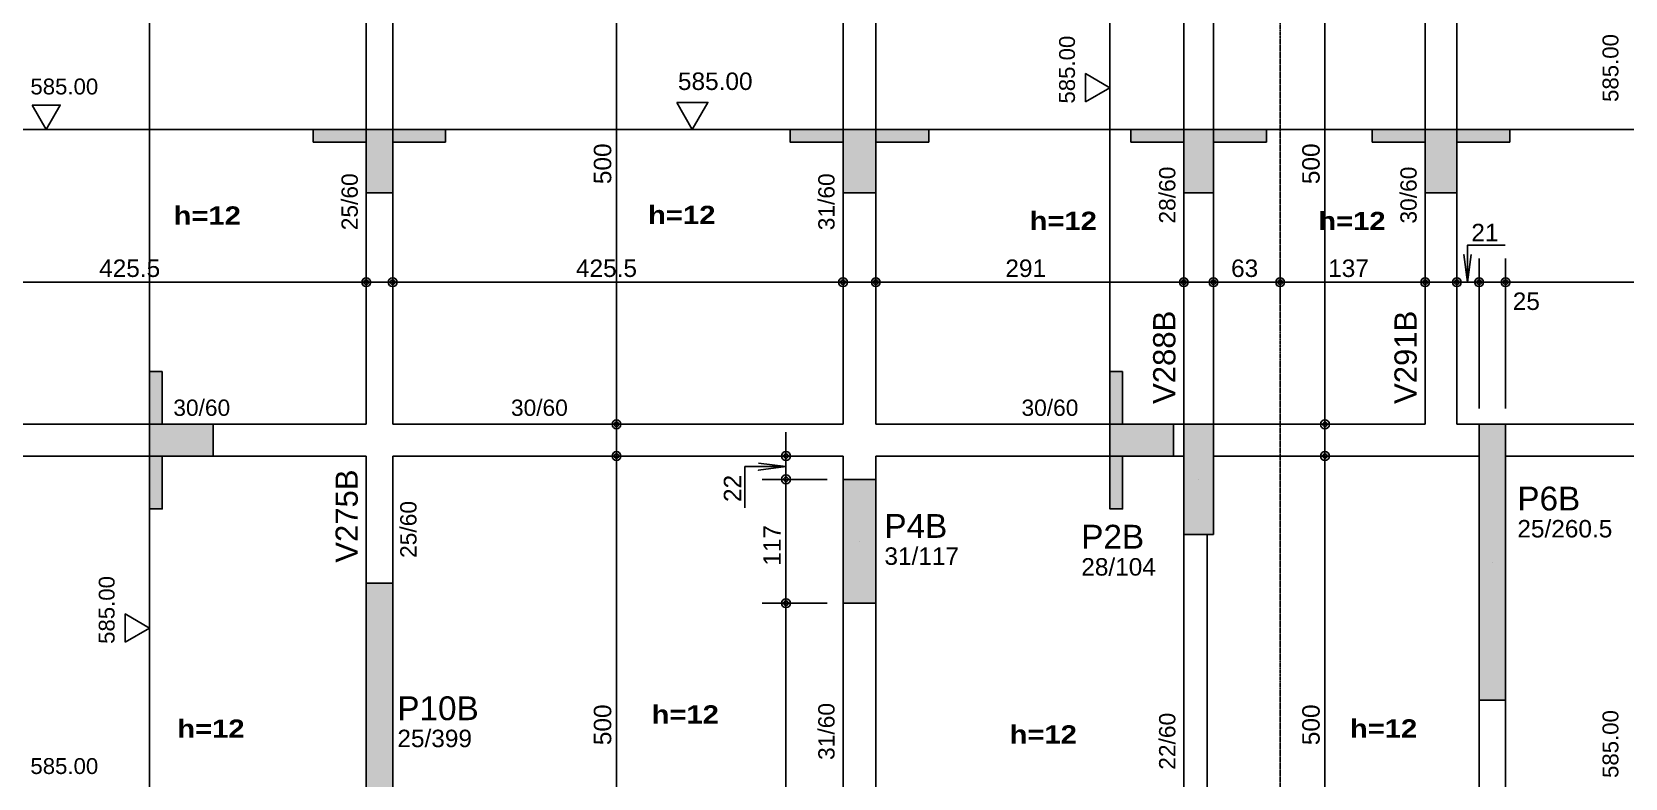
# Model space of a CAD drawing. Extents: x 0 to 13080, y 0 to 6750.
# Drawn here: x 5071 to 6577, y 3102 to 3807 of the extents above; entities that cross this region are included whole.
import ezdxf

# ---------------------------------------------------------------- set-up
doc = ezdxf.new("R2010")
doc.units = 0
doc.header["$MEASUREMENT"] = 0
doc.linetypes.add('ESTILO_TQS_0007', pattern=[2.1, 1.5, -0.2, 0.2, -0.2])
for name, color, linetype in [('MTH-212', 1, 'CONTINUOUS'), ('MTH-224', 4, 'CONTINUOUS'), ('MTH-242', 1, 'CONTINUOUS'), ('MTH-COTAS7', 31, 'CONTINUOUS'), ('MTH-DIM-VIGA', 3, 'CONTINUOUS'), ('MTH-EIXO-214', 4, 'CONTINUOUS'), ('MTH-FACE-VIGA', 7, 'CONTINUOUS'), ('MTH-LINHA-SEÇÃO', 16, 'CONTINUOUS'), ('MTH-PILAR-SEGUE', 5, 'CONTINUOUS'), ('MTH-SIMB_COTA', 3, 'CONTINUOUS'), ('MTH-SOMBRA21', 150, 'CONTINUOUS'), ('MTH-SOMBRA25', 253, 'CONTINUOUS'), ('MTH-TIT1-PILAR', 5, 'CONTINUOUS'), ('MTH-TIT1-VIGA', 5, 'CONTINUOUS'), ('MTH-TXT', 4, 'CONTINUOUS'), ('MTH-TXT-NEGRITO', 5, 'CONTINUOUS')]:
    doc.layers.add(name, color=color, linetype=linetype)
doc.styles.add('TQS_ARIAL', font='arial.ttf')
doc.styles.add('TQS_ARIAL_BLACK', font='ariblk.ttf')

msp = doc.modelspace()

# ---------------------------------------------------------------- linework, layer by layer
at = {"layer": 'MTH-224', "linetype": 'Continuous'}
for points in [[(6066.984212, 3740.989028), (6089.931917, 3754.238533), (6066.984212, 3767.48672), (6066.984212, 3740.989028)], [(5071.726973, 3737.797035), (5084.976478, 3714.84933), (5098.224665, 3737.797035), (5071.726973, 3737.797035)], [(5680.651856, 3740.34933), (5695.37436, 3714.84933), (5710.096772, 3740.34933), (5680.651856, 3740.34933)], [(5159.584491, 3230.543163), (5182.532196, 3243.792668), (5159.584491, 3257.040855), (5159.584491, 3230.543163)]]:
    msp.add_lwpolyline(points, dxfattribs=at)
at = {"layer": 'MTH-242', "linetype": 'Continuous'}
for p, q in [((6173.782195, 3384.235538), (6173.782195, 3384.235538)), ((6173.782195, 3384.235504), (6173.782195, 3384.235504)), ((5853.282195, 3325.735537), (5853.282195, 3325.735537)), ((5853.282195, 3325.735503), (5853.282195, 3325.735503)), ((6451.282197, 3305.976887), (6451.282197, 3305.976887)), ((6451.282197, 3305.976853), (6451.282197, 3305.976853))]:
    msp.add_line(p, q, dxfattribs=at)
at = {"layer": 'MTH-COTAS7', "linetype": 'Continuous'}
for p, q in [((5623.768289, 3413.718237), (5623.768289, 3958.718237)), ((6293.107949, 3413.718237), (6293.107949, 3958.718237)), ((5387.282195, 3542.529986), (5387.282195, 3592.968237)), ((5412.282195, 3551.973621), (5412.282195, 3592.968237)), ((5837.782195, 3553.944032), (5837.782195, 3592.968237)), ((5868.782195, 3556.177299), (5868.782195, 3592.968237)), ((6159.782195, 3559.5272), (6159.782195, 3592.968237)), ((6187.782195, 3548.360863), (6187.782195, 3592.968237)), ((6250.782195, 3554.350991), (6250.782195, 3592.968237)), ((6250.782195, 3554.350991), (6250.782195, 3592.968237)), ((6387.783443, 3553.190623), (6387.783443, 3592.968237)), ((6417.783443, 3507.860901), (6417.783443, 3592.968237)), ((6438.782197, 3451.218237), (6438.782197, 3592.968237)), ((6438.782197, 3451.218237), (6438.782197, 3592.968237)), ((6463.782197, 3451.218237), (6463.782197, 3592.968237)), ((6463.782197, 3451.2182), (6463.782197, 3592.968237)), ((4939.282195, 3570.468237), (5409.782195, 3570.468237)), ((5389.782195, 3570.468237), (5860.282195, 3570.468237)), ((5846.282195, 3570.468237), (6182.282195, 3570.468237)), ((6165.282195, 3570.468237), (6273.282195, 3570.468237)), ((6228.282195, 3570.468237), (6410.283443, 3570.468237)), ((6395.283443, 3570.468237), (6461.282197, 3570.468237)), ((6416.282197, 3570.468237), (6486.282197, 3570.468237)), ((6441.282197, 3570.468237), (6821.283, 3570.468237)), ((5628.942536, 3436.218237), (5601.268289, 3436.218237)), ((6298.282196, 3436.218237), (6270.607949, 3436.218237)), ((5623.768289, 2883.735501), (5623.768289, 3428.718237)), ((5783.89382, 3361.735537), (5783.89382, 3428.718237)), ((6293.107949, 2883.735535), (6293.107949, 3428.718237)), ((5599.042065, 3406.218237), (5646.268289, 3406.218237)), ((5776.989117, 3406.218237), (5761.39382, 3406.218237)), ((5783.89382, 3244.735537), (5783.89382, 3406.735537)), ((6298.282196, 3406.218237), (6270.607949, 3406.218237)), ((5822.782195, 3384.235537), (5761.39382, 3384.235537)), ((5822.782195, 3384.235537), (5761.39382, 3384.235537)), ((5783.89382, 2883.735535), (5783.89382, 3289.735537)), ((5822.782195, 3267.235537), (5761.39382, 3267.235537)), ((5822.782195, 3267.235537), (5761.39382, 3267.235537))]:
    msp.add_line(p, q, dxfattribs=at)
for points in [[(6463.264833, 3605.444887), (6427.784966, 3605.444887), (6427.784966, 3570.468237), (6424.358653, 3596.493665), (6427.784966, 3570.468237), (6431.211278, 3596.493665)], [(5745.007215, 3357.205505), (5745.007215, 3396.222122), (5783.89382, 3396.222122), (5757.868392, 3392.795809), (5783.89382, 3396.222122), (5757.868392, 3399.648434)]]:
    msp.add_lwpolyline(points, dxfattribs=at)
at = {"layer": 'MTH-EIXO-214', "linetype": 'ESTILO_TQS_0007'}
msp.add_line((6250.782195, 6324.951479), (6250.782195, 517.214632), dxfattribs=at)
at = {"layer": 'MTH-FACE-VIGA', "linetype": 'Continuous'}
for p, q in [((6387.783443, 3936.218199), (6387.783443, 3436.2182)), ((6417.783443, 3436.2182), (6417.783443, 3927.2182))]:
    msp.add_line(p, q, dxfattribs=at)
for points in [[(5387.282195, 3936.218199), (5387.282195, 3436.2182)], [(5412.282195, 3436.2182), (5412.282195, 3936.218199)], [(5837.782195, 3936.218199), (5837.782195, 3436.2182)], [(5868.782195, 3436.2182), (5868.782195, 3936.218199)], [(6159.782195, 3936.218199), (6159.782195, 3436.235538)], [(6187.782195, 3436.235538), (6187.782195, 3936.218199)], [(5387.282195, 3436.2182), (4961.782195, 3436.2182)], [(5837.782195, 3436.2182), (5412.282195, 3436.2182)], [(6159.782195, 3436.2182), (5868.782195, 3436.2182)], [(6387.783443, 3436.2182), (6187.782195, 3436.2182)], [(6438.782197, 3436.2182), (6417.783443, 3436.2182)], [(6798.783, 3436.2182), (6463.782197, 3436.2182)], [(4961.782195, 3406.2182), (5387.282195, 3406.2182)], [(5387.282195, 3406.2182), (5387.282195, 3286.23554)], [(5412.282195, 3286.23554), (5412.282195, 3406.2182)], [(5412.282195, 3406.2182), (5837.782195, 3406.2182)], [(5837.782195, 3406.2182), (5837.782195, 3384.235537)], [(5868.782195, 3384.235537), (5868.782195, 3406.2182)], [(5868.782195, 3406.2182), (6159.782195, 3406.2182)], [(6187.782195, 3406.2182), (6402.783443, 3406.2182)], [(6402.783443, 3406.2182), (6438.782197, 3406.2182)], [(6463.782197, 3406.2182), (6798.783, 3406.2182)], [(6159.782195, 3332.235538), (6159.782195, 2906.235535)], [(6181.782195, 2906.235535), (6181.782195, 3332.235538)], [(5837.782195, 3267.235537), (5837.782195, 2906.235535)], [(5868.782195, 2906.235535), (5868.782195, 3267.235537)], [(6438.782197, 3175.735536), (6438.782197, 2906.235497)], [(6463.782197, 2906.235497), (6463.782197, 3175.735536)]]:
    msp.add_lwpolyline(points, dxfattribs=at)
at = {"layer": 'MTH-LINHA-SEÇÃO', "linetype": 'Continuous'}
for p, q in [((6089.931917, 6068.395893), (6089.931917, 3356.218237)), ((5182.532196, 4938.622769), (5182.532196, 774.266681)), ((921.177142, 3714.84933), (8448.801699, 3714.84933))]:
    msp.add_line(p, q, dxfattribs=at)
for points in [[(5387.282195, 3702.84933), (5387.282195, 3714.84933), (5337.282195, 3714.84933), (5337.282195, 3702.84933), (5387.282195, 3702.84933)], [(5412.282195, 3714.84933), (5387.282195, 3714.84933), (5387.282195, 3654.84933), (5412.282195, 3654.84933), (5412.282195, 3714.84933)], [(5462.282195, 3702.84933), (5462.282195, 3714.84933), (5412.282195, 3714.84933), (5412.282195, 3702.84933), (5462.282195, 3702.84933)], [(5837.782195, 3702.84933), (5837.782195, 3714.84933), (5787.782195, 3714.84933), (5787.782195, 3702.84933), (5837.782195, 3702.84933)], [(5868.782195, 3714.84933), (5837.782195, 3714.84933), (5837.782195, 3654.84933), (5868.782195, 3654.84933), (5868.782195, 3714.84933)], [(5918.782195, 3702.84933), (5918.782195, 3714.84933), (5868.782195, 3714.84933), (5868.782195, 3702.84933), (5918.782195, 3702.84933)], [(6159.782195, 3702.84933), (6159.782195, 3714.84933), (6109.782195, 3714.84933), (6109.782195, 3702.84933), (6159.782195, 3702.84933)], [(6187.782195, 3714.84933), (6159.782195, 3714.84933), (6159.782195, 3654.84933), (6187.782195, 3654.84933), (6187.782195, 3714.84933)], [(6237.782195, 3702.84933), (6237.782195, 3714.84933), (6187.782195, 3714.84933), (6187.782195, 3702.84933), (6237.782195, 3702.84933)], [(6387.783443, 3702.84933), (6387.783443, 3714.84933), (6337.783443, 3714.84933), (6337.783443, 3702.84933), (6387.783443, 3702.84933)], [(6417.783443, 3714.84933), (6387.783443, 3714.84933), (6387.783443, 3654.84933), (6417.783443, 3654.84933), (6417.783443, 3714.84933)], [(6467.783443, 3702.84933), (6467.783443, 3714.84933), (6417.783443, 3714.84933), (6417.783443, 3702.84933), (6467.783443, 3702.84933)], [(5194.532196, 3486.218237), (5182.532196, 3486.218237), (5182.532196, 3436.218237), (5194.532196, 3436.218237), (5194.532196, 3486.218237)], [(6101.931917, 3486.218237), (6089.931917, 3486.218237), (6089.931917, 3436.218237), (6101.931917, 3436.218237), (6101.931917, 3486.218237)], [(5182.532196, 3436.218237), (5182.532196, 3406.218237), (5242.532196, 3406.218237), (5242.532196, 3436.218237), (5182.532196, 3436.218237)], [(6089.931917, 3436.218237), (6089.931917, 3406.218237), (6149.931917, 3406.218237), (6149.931917, 3436.218237), (6089.931917, 3436.218237)], [(5194.532196, 3406.218237), (5182.532196, 3406.218237), (5182.532196, 3356.218237), (5194.532196, 3356.218237), (5194.532196, 3406.218237)], [(6101.931917, 3406.218237), (6089.931917, 3406.218237), (6089.931917, 3356.218237), (6101.931917, 3356.218237), (6101.931917, 3406.218237)]]:
    msp.add_lwpolyline(points, dxfattribs=at)
at = {"layer": 'MTH-PILAR-SEGUE', "linetype": 'Continuous'}
for points in [[(6159.782195, 3332.235538), (6187.782195, 3332.235538), (6187.782195, 3436.235538), (6159.782195, 3436.235538), (6159.782195, 3332.235538)], [(6438.782197, 3175.735536), (6463.782197, 3175.735536), (6463.782197, 3436.218237), (6438.782197, 3436.218237), (6438.782197, 3175.735536)], [(5837.782195, 3267.235537), (5868.782195, 3267.235537), (5868.782195, 3384.235537), (5837.782195, 3384.235537), (5837.782195, 3267.235537)], [(5387.282195, 2887.235538), (5412.282195, 2887.235538), (5412.282195, 3286.23554), (5387.282195, 3286.23554), (5387.282195, 2887.235538)]]:
    msp.add_lwpolyline(points, dxfattribs=at)
at = {"layer": 'MTH-SIMB_COTA', "linetype": 'Continuous'}
for centre, radius in [((5387.282195, 3570.468237), 4.200001), ((5387.282195, 3570.468237), 2.1), ((5412.282195, 3570.468237), 4.200001), ((5412.282195, 3570.468237), 2.1), ((5837.782195, 3570.468237), 4.200001), ((5837.782195, 3570.468237), 2.1), ((5868.782195, 3570.468237), 4.200001), ((5868.782195, 3570.468237), 2.1), ((6159.782195, 3570.468237), 4.200001), ((6159.782195, 3570.468237), 2.1), ((6187.782195, 3570.468237), 4.200001), ((6187.782195, 3570.468237), 2.1), ((6250.782195, 3570.468237), 4.200001), ((6250.782195, 3570.468237), 4.200001), ((6250.782195, 3570.468237), 2.1), ((6250.782195, 3570.468237), 2.1), ((6387.783443, 3570.468237), 4.200001), ((6387.783443, 3570.468237), 2.1), ((6417.783443, 3570.468237), 4.200001), ((6417.783443, 3570.468237), 2.1), ((6438.782197, 3570.468237), 4.200001), ((6438.782197, 3570.468237), 4.200001), ((6438.782197, 3570.468237), 2.1), ((6438.782197, 3570.468237), 2.1), ((6463.782197, 3570.468237), 4.200001), ((6463.782197, 3570.468237), 4.200001), ((6463.782197, 3570.468237), 2.1), ((6463.782197, 3570.468237), 2.1), ((5623.768289, 3436.218237), 4.200001), ((5623.768289, 3436.218237), 2.1), ((6293.107949, 3436.218237), 4.200001), ((6293.107949, 3436.218237), 2.1), ((5623.768289, 3406.218237), 4.200001), ((5623.768289, 3406.218237), 2.1), ((5783.89382, 3406.218237), 4.200001), ((5783.89382, 3406.218237), 2.1), ((6293.107949, 3406.218237), 4.200001), ((6293.107949, 3406.218237), 2.1), ((5783.89382, 3384.235537), 4.200001), ((5783.89382, 3384.235537), 4.200001), ((5783.89382, 3384.235537), 2.1), ((5783.89382, 3384.235537), 2.1), ((5783.89382, 3267.235537), 4.200001), ((5783.89382, 3267.235537), 4.200001), ((5783.89382, 3267.235537), 2.1), ((5783.89382, 3267.235537), 2.1)]:
    msp.add_circle(centre, radius, dxfattribs=at)
at = {"layer": 'MTH-SOMBRA21', "linetype": 'Continuous'}
for points in [[(5387.282195, 3702.84933), (5387.282195, 3714.84933), (5337.282195, 3714.84933)], [(5387.282195, 3702.84933), (5337.282195, 3714.84933), (5337.282195, 3702.84933)], [(5412.282195, 3714.84933), (5387.282195, 3714.84933), (5387.282195, 3654.84933)], [(5412.282195, 3714.84933), (5387.282195, 3654.84933), (5412.282195, 3654.84933)], [(5462.282195, 3702.84933), (5462.282195, 3714.84933), (5412.282195, 3714.84933)], [(5462.282195, 3702.84933), (5412.282195, 3714.84933), (5412.282195, 3702.84933)], [(5412.282195, 3714.84933), (5412.282195, 3654.84933), (5412.282195, 3714.84933)], [(5837.782195, 3702.84933), (5837.782195, 3714.84933), (5787.782195, 3714.84933)], [(5837.782195, 3702.84933), (5787.782195, 3714.84933), (5787.782195, 3702.84933)], [(5868.782195, 3714.84933), (5837.782195, 3714.84933), (5837.782195, 3654.84933)], [(5868.782195, 3714.84933), (5837.782195, 3654.84933), (5868.782195, 3654.84933)], [(5918.782195, 3702.84933), (5918.782195, 3714.84933), (5868.782195, 3714.84933)], [(5918.782195, 3702.84933), (5868.782195, 3714.84933), (5868.782195, 3702.84933)], [(5868.782195, 3714.84933), (5868.782195, 3654.84933), (5868.782195, 3714.84933)], [(6159.782195, 3702.84933), (6159.782195, 3714.84933), (6109.782195, 3714.84933)], [(6159.782195, 3702.84933), (6109.782195, 3714.84933), (6109.782195, 3702.84933)], [(6187.782195, 3714.84933), (6159.782195, 3714.84933), (6159.782195, 3654.84933)], [(6187.782195, 3714.84933), (6159.782195, 3654.84933), (6187.782195, 3654.84933)], [(6237.782195, 3702.84933), (6237.782195, 3714.84933), (6187.782195, 3714.84933)], [(6237.782195, 3702.84933), (6187.782195, 3714.84933), (6187.782195, 3702.84933)], [(6187.782195, 3714.84933), (6187.782195, 3654.84933), (6187.782195, 3714.84933)], [(6387.783443, 3702.84933), (6387.783443, 3714.84933), (6337.783443, 3714.84933)], [(6387.783443, 3702.84933), (6337.783443, 3714.84933), (6337.783443, 3702.84933)], [(6417.783443, 3714.84933), (6387.783443, 3714.84933), (6387.783443, 3654.84933)], [(6417.783443, 3714.84933), (6387.783443, 3654.84933), (6417.783443, 3654.84933)], [(6467.783443, 3702.84933), (6467.783443, 3714.84933), (6417.783443, 3714.84933)], [(6467.783443, 3702.84933), (6417.783443, 3714.84933), (6417.783443, 3702.84933)], [(6417.783443, 3714.84933), (6417.783443, 3654.84933), (6417.783443, 3714.84933)], [(5387.282195, 3702.84933), (5337.282195, 3702.84933), (5387.282195, 3702.84933)], [(5462.282195, 3702.84933), (5412.282195, 3702.84933), (5462.282195, 3702.84933)], [(5837.782195, 3702.84933), (5787.782195, 3702.84933), (5837.782195, 3702.84933)], [(5918.782195, 3702.84933), (5868.782195, 3702.84933), (5918.782195, 3702.84933)], [(6159.782195, 3702.84933), (6109.782195, 3702.84933), (6159.782195, 3702.84933)], [(6237.782195, 3702.84933), (6187.782195, 3702.84933), (6237.782195, 3702.84933)], [(6387.783443, 3702.84933), (6337.783443, 3702.84933), (6387.783443, 3702.84933)], [(6467.783443, 3702.84933), (6417.783443, 3702.84933), (6467.783443, 3702.84933)], [(5194.532196, 3486.218237), (5182.532196, 3486.218237), (5182.532196, 3436.218237)], [(5194.532196, 3486.218237), (5182.532196, 3436.218237), (5194.532196, 3436.218237)], [(5194.532196, 3486.218237), (5194.532196, 3436.218237), (5194.532196, 3486.218237)], [(6101.931917, 3486.218237), (6089.931917, 3486.218237), (6089.931917, 3436.218237)], [(6101.931917, 3486.218237), (6089.931917, 3436.218237), (6101.931917, 3436.218237)], [(6101.931917, 3486.218237), (6101.931917, 3436.218237), (6101.931917, 3486.218237)], [(5182.532196, 3436.218237), (5182.532196, 3406.218237), (5242.532196, 3406.218237)], [(5182.532196, 3436.218237), (5242.532196, 3406.218237), (5242.532196, 3436.218237)], [(5182.532196, 3436.218237), (5242.532196, 3436.218237), (5182.532196, 3436.218237)], [(6089.931917, 3436.218237), (6089.931917, 3406.218237), (6149.931917, 3406.218237)], [(6089.931917, 3436.218237), (6149.931917, 3406.218237), (6149.931917, 3436.218237)], [(6089.931917, 3436.218237), (6149.931917, 3436.218237), (6089.931917, 3436.218237)], [(5194.532196, 3406.218237), (5182.532196, 3406.218237), (5182.532196, 3356.218237)], [(5194.532196, 3406.218237), (5182.532196, 3356.218237), (5194.532196, 3356.218237)], [(5194.532196, 3406.218237), (5194.532196, 3356.218237), (5194.532196, 3406.218237)], [(6101.931917, 3406.218237), (6089.931917, 3406.218237), (6089.931917, 3356.218237)], [(6101.931917, 3406.218237), (6089.931917, 3356.218237), (6101.931917, 3356.218237)], [(6101.931917, 3406.218237), (6101.931917, 3356.218237), (6101.931917, 3406.218237)]]:
    msp.add_solid(points, dxfattribs=at)
at = {"layer": 'MTH-SOMBRA25', "linetype": 'Continuous'}
for points in [[(6159.782195, 3332.235538), (6187.782195, 3332.235538), (6187.782195, 3436.235538)], [(6159.782195, 3332.235538), (6187.782195, 3436.235538), (6159.782195, 3436.235538)], [(6159.782195, 3332.235538), (6159.782195, 3436.235538), (6159.782195, 3332.235538)], [(6438.782197, 3175.735536), (6463.782197, 3175.735536), (6463.782197, 3436.218237)], [(6438.782197, 3175.735536), (6463.782197, 3436.218237), (6438.782197, 3436.218237)], [(6438.782197, 3175.735536), (6438.782197, 3436.218237), (6438.782197, 3175.735536)], [(5837.782195, 3267.235537), (5868.782195, 3267.235537), (5868.782195, 3384.235537)], [(5837.782195, 3267.235537), (5868.782195, 3384.235537), (5837.782195, 3384.235537)], [(5837.782195, 3267.235537), (5837.782195, 3384.235537), (5837.782195, 3267.235537)], [(5387.282195, 2887.235538), (5412.282195, 2887.235538), (5412.282195, 3286.23554)], [(5387.282195, 2887.235538), (5412.282195, 3286.23554), (5387.282195, 3286.23554)], [(5387.282195, 2887.235538), (5387.282195, 3286.23554), (5387.282195, 2887.235538)]]:
    msp.add_solid(points, dxfattribs=at)

# ---------------------------------------------------------------- texts
at = {"layer": 'MTH-212', "linetype": 'Continuous', "style": 'TQS_ARIAL'}
for s, p in [('25/260.5', (6474.930073, 3329.351328)), ('31/117', (5876.891328, 3303.463588)), ('28/104', (6062.893125, 3293.297959)), ('25/399', (5416.704234, 3131.228335))]:
    msp.add_text(s, height=16.5, dxfattribs=at).set_placement(p)
at = {"layer": 'MTH-COTAS7', "linetype": 'Continuous', "style": 'TQS_ARIAL'}
for s, p in [('500', (5618.818289, 3663.118237)), ('500', (6288.157949, 3663.118237)), ('22', (5741.62985, 3362.804599)), ('117', (5778.94382, 3302.635537)), ('500', (5618.818289, 3133.126869)), ('500', (6288.157949, 3133.126886))]:
    msp.add_text(s, height=16.5, rotation=90, dxfattribs=at).set_placement(p)
for s, p in [('21', (6431.455297, 3609.115218)), ('425.5', (5134.932195, 3575.418237)), ('425.5', (5585.432195, 3575.418237)), ('291', (5991.182195, 3575.418237)), ('63', (6204.432195, 3575.418237)), ('137', (6296.182819, 3575.418237)), ('25', (6470.575162, 3544.25585))]:
    msp.add_text(s, height=16.5, dxfattribs=at).set_placement(p)
at = {"layer": 'MTH-DIM-VIGA', "linetype": 'Continuous', "style": 'TQS_ARIAL'}
for s, height, p in [('28/60', 15.4, (6151.782195, 3625.84933)), ('30/60', 15.4, (6379.783443, 3625.84933)), ('25/60', 15.375, (5379.282195, 3619.553874)), ('31/60', 15.375, (5829.782195, 3619.553874)), ('25/60', 15.4, (5434.794415, 3309.96465)), ('31/60', 15.4, (5829.782195, 3119.131546)), ('22/60', 15.4, (6151.782195, 3109.878113))]:
    msp.add_text(s, height=height, rotation=90, dxfattribs=at).set_placement(p)
for p in [(5204.99855, 3444.2182), (5524.029779, 3444.2182), (6006.42204, 3444.2182)]:
    msp.add_text('30/60', height=15.375, dxfattribs=at).set_placement(p)
at = {"layer": 'MTH-TIT1-PILAR', "linetype": 'Continuous', "style": 'TQS_ARIAL'}
for s, p in [('P6B', (6474.930073, 3354.851328)), ('P4B', (5876.891328, 3328.963588)), ('P2B', (6062.893125, 3318.797959)), ('P10B', (5416.704234, 3156.728335))]:
    msp.add_text(s, height=22.5, dxfattribs=at).set_placement(p)
at = {"layer": 'MTH-TIT1-VIGA', "linetype": 'Continuous', "style": 'TQS_ARIAL'}
for s, p in [('V288B', (6151.782195, 3455.485538)), ('V291B', (6379.783443, 3455.4682)), ('V275B', (5379.282195, 3305.48554))]:
    msp.add_text(s, height=21, rotation=90, dxfattribs=at).set_placement(p)
at = {"layer": 'MTH-TXT', "linetype": 'Continuous', "style": 'TQS_ARIAL'}
for p in [(6056.931917, 3739.238533), (6570.391827, 3740.782089), (5149.532196, 3228.792668), (6570.391827, 3102.152137)]:
    msp.add_text('585.00', height=15, rotation=90, dxfattribs=at).set_placement(p)
for height, p in [(16.5, (5681.806062, 3752.049723)), (15, (5069.976478, 3747.84933)), (15, (5069.976478, 3105.874177))]:
    msp.add_text('585.00', height=height, dxfattribs=at).set_placement(p)
at = {"layer": 'MTH-TXT-NEGRITO', "linetype": 'Continuous', "style": 'TQS_ARIAL_BLACK'}
for p in [(5653.620233, 3625.400922), (5205.192202, 3624.847057), (6014.005717, 3619.83521), (6286.789701, 3619.679439), (5656.854852, 3153.546947), (5208.696643, 3140.086246), (5995.126458, 3134.65487), (6316.660626, 3140.27379)]:
    msp.add_text('h=12', height=17.25, dxfattribs=at).set_placement(p)

doc.saveas('drawing.dxf')
